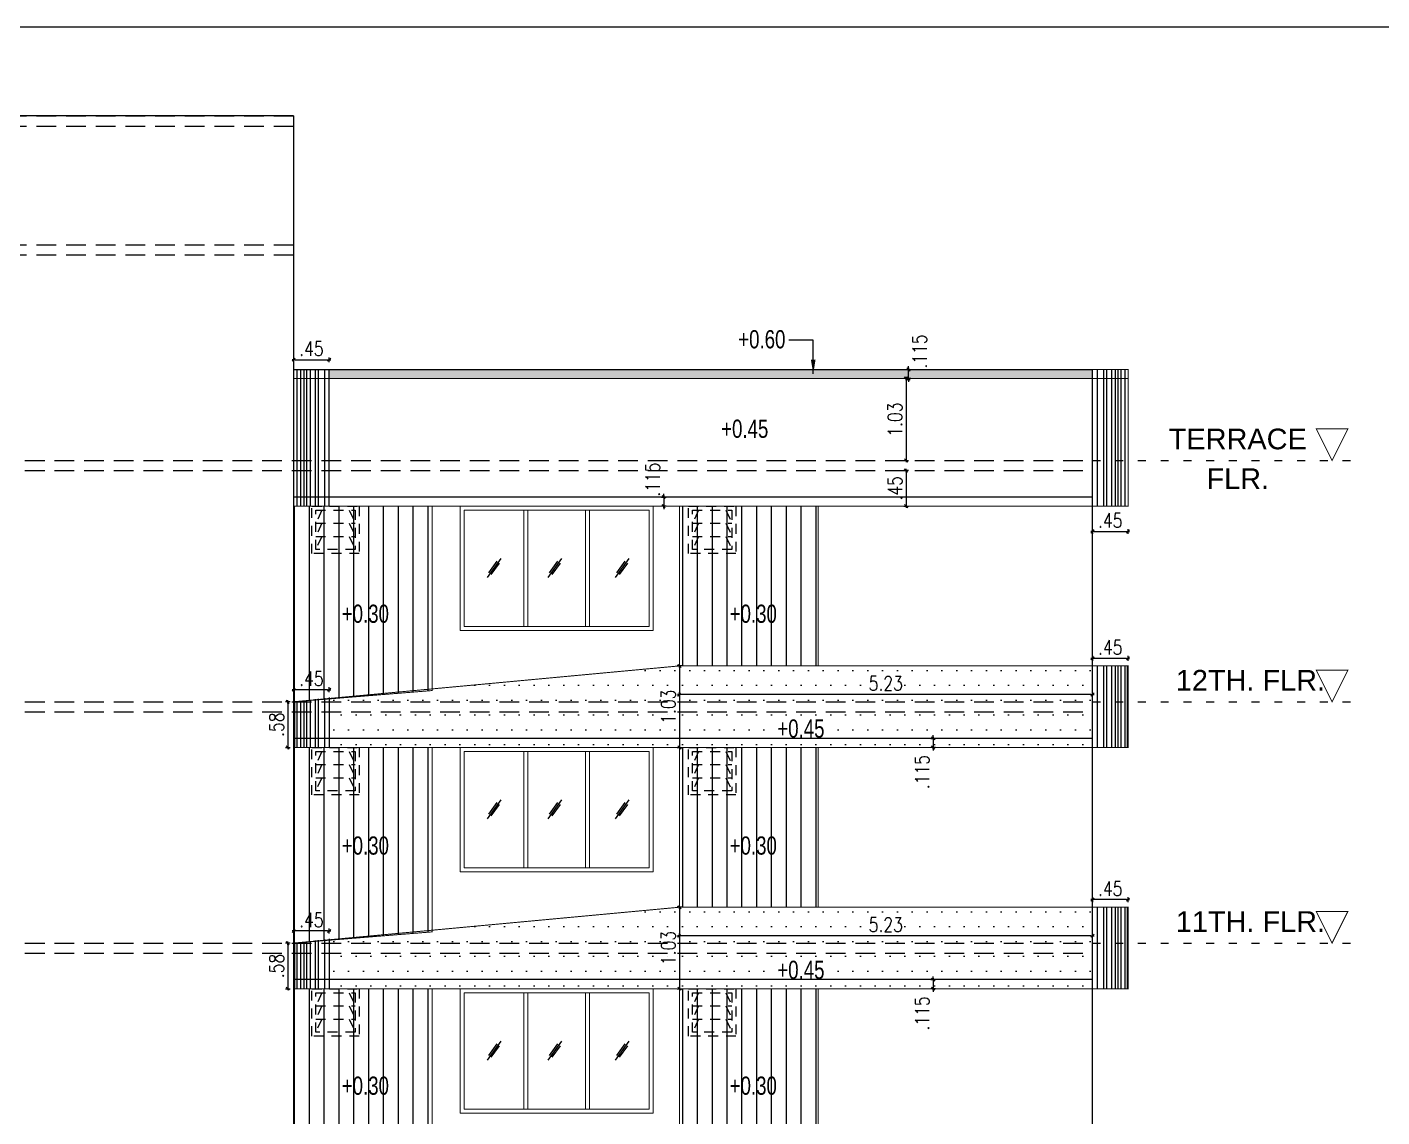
# Model space of a CAD drawing. Header units: inches. Extents: x 14235 to 14499, y 0 to 2549.
# Drawn here: x 14393.85 to 14410.98, y 2446.66 to 2460.43 of the extents above; entities that cross this region are included whole.
import ezdxf
from ezdxf.enums import TextEntityAlignment as Align

# ---------------------------------------------------------------- set-up
doc = ezdxf.new("R2010")
doc.units = ezdxf.units.IN
doc.header["$LTSCALE"] = 0.25
doc.header["$MEASUREMENT"] = 0
doc.header["$PDMODE"] = 35
for name, pattern in [('1', [0]), ('DASHEDX2', [1.5, 1, -0.5]), ('DOTX2', [0.5, 0, -0.5])]:
    doc.linetypes.add(name, pattern=pattern)
for name, color, linetype in [('edges', 1, 'Continuous'), ('ELE.PROJ.', 1, 'Continuous'), ('GLASS WINDOW', 251, '1'), ('hatch', 251, 'Continuous'), ('proj-internal', 1, 'DASHEDX2'), ('text-large', 7, 'Continuous'), ('wall', 7, 'Continuous'), ('walls', 7, 'Continuous'), ('WORK TEX', 6, 'Continuous'), ('WORKING DIM', 7, 'Continuous')]:
    doc.layers.add(name, color=color, linetype=linetype)
doc.layers.add('WINDOW', color=106, linetype='Continuous', lineweight=13)
doc.styles.add('ARIAL', font='TIMES_0.TTF')
doc.styles.add('ARL', font='swisscl_0.ttf')
doc.styles.add('romans', font='romans.shx', dxfattribs={"width": 0.8})
doc.styles.add('SansSerif', font='sanss__.ttf', dxfattribs={"width": 0.8})
doc.dimstyles.new('121', dxfattribs={"dimscale": 0.1, "dimtxt": 1.8, "dimasz": 0.2, "dimexe": 0.03125, "dimexo": 0.25, "dimgap": 0.5, "dimtad": 1, "dimzin": 4, "dimdsep": 46, "dimtxsty": 'romans', "dimblk1": 'MINITICK', "dimblk2": 'MINITICK', "dimsah": 1, "dimcen": 1, "dimse1": 1, "dimse2": 1, "dimclrd": 252, "dimclre": 256, "dimclrt": 7, "dimadec": 3, "dimazin": 0, "dimtfac": 0.8, "dimtix": 1, "dimtmove": 2, "dimatfit": 3, "dimfxl": 0, "dimtolj": 1, "dimtzin": 3, "dimarcsym": 0})
doc.dimstyles.new('DFSGSG', dxfattribs={"dimtxt": 0.17, "dimasz": 0.18, "dimexe": 0.18, "dimexo": 0.0625, "dimgap": 0.09, "dimtad": 1, "dimzin": 0, "dimdsep": 46, "dimtxsty": 'ARIAL', "dimcen": 0.09, "dimse1": 1, "dimse2": 1, "dimaunit": 1, "dimadec": 0, "dimazin": 0, "dimtfac": 1, "dimtix": 1, "dimtofl": 0, "dimtmove": 0, "dimatfit": 3, "dimfxl": 0, "dimtolj": 1, "dimtzin": 0, "dimarcsym": 0})

# ---------------------------------------------------------------- blocks, each defined once
blk = doc.blocks.new('MINITICK')
at = {"color": 7}
for p, q in [((1, 1), (-1, -1)), ((-1, 0), (1, 0)), ((0, -1.5), (0, 1.5))]:
    blk.add_line(p, q, dxfattribs=at)
blk = doc.blocks.new('*D1382')
at = {"layer": 'Defpoints', "color": 0, "transparency": 16777216}
for p in [(14397.217, 2448.853), (14397.143, 2448.276), (14397.217, 2448.276)]:
    blk.add_point(p, dxfattribs=at)
at = {"layer": 'WORKING DIM', "color": 252, "lineweight": -2, "transparency": 16777216}
blk.add_line((14397.143, 2448.833), (14397.143, 2448.296), dxfattribs=at)
at = {"layer": 'WORKING DIM', "color": 252, "lineweight": -2, "transparency": 16777216, "xscale": 0.02, "yscale": 0.02, "zscale": 0.02}
for p, rotation in [((14397.143, 2448.853), 90), ((14397.143, 2448.276), 270)]:
    blk.add_blockref('MINITICK', p, dxfattribs=dict(at, rotation=rotation))
at = {"layer": 'WORKING DIM', "color": 7, "transparency": 16777216, "insert": (14397.003, 2448.564), "char_height": 0.18, "attachment_point": 5, "rotation": 90, "style": 'romans'}
blk.add_mtext('\\A1;.58', dxfattribs=at)
blk = doc.blocks.new('*D1383')
at = {"layer": 'Defpoints', "color": 0, "transparency": 16777216}
for p in [(14397.217, 2449.006), (14397.217, 2448.421), (14397.667, 2448.421)]:
    blk.add_point(p, dxfattribs=at)
at = {"layer": 'WORKING DIM', "color": 252, "lineweight": -2, "transparency": 16777216}
blk.add_line((14397.647, 2449.006), (14397.237, 2449.006), dxfattribs=at)
at = {"layer": 'WORKING DIM', "color": 252, "lineweight": -2, "transparency": 16777216, "xscale": 0.02, "yscale": 0.02, "zscale": 0.02, "rotation": 180}
blk.add_blockref('MINITICK', (14397.217, 2449.006), dxfattribs=at)
at = {"layer": 'WORKING DIM', "color": 252, "lineweight": -2, "transparency": 16777216, "xscale": 0.02, "yscale": 0.02, "zscale": 0.02}
blk.add_blockref('MINITICK', (14397.667, 2449.006), dxfattribs=at)
at = {"layer": 'WORKING DIM', "color": 7, "transparency": 16777216, "insert": (14397.442, 2449.146), "char_height": 0.18, "attachment_point": 5, "style": 'romans'}
blk.add_mtext('\\A1;.45', dxfattribs=at)
blk = doc.blocks.new('*D1385')
at = {"layer": 'Defpoints', "color": 0, "transparency": 16777216}
for p in [(14402.09, 2449.306), (14407.316, 2449.306), (14402.09, 2448.946)]:
    blk.add_point(p, dxfattribs=at)
at = {"layer": 'WORKING DIM', "color": 252, "lineweight": -2, "transparency": 16777216}
blk.add_line((14407.296, 2448.946), (14402.11, 2448.946), dxfattribs=at)
at = {"layer": 'WORKING DIM', "color": 252, "lineweight": -2, "transparency": 16777216, "xscale": 0.02, "yscale": 0.02, "zscale": 0.02, "rotation": 180}
blk.add_blockref('MINITICK', (14402.09, 2448.946), dxfattribs=at)
at = {"layer": 'WORKING DIM', "color": 252, "lineweight": -2, "transparency": 16777216, "xscale": 0.02, "yscale": 0.02, "zscale": 0.02}
blk.add_blockref('MINITICK', (14407.316, 2448.946), dxfattribs=at)
at = {"layer": 'WORKING DIM', "color": 7, "transparency": 16777216, "insert": (14404.703, 2449.086), "char_height": 0.18, "attachment_point": 5, "style": 'romans'}
blk.add_mtext('\\A1;5.23', dxfattribs=at)
blk = doc.blocks.new('*D1386')
at = {"layer": 'Defpoints', "color": 0, "transparency": 16777216}
for p in [(14402.095, 2449.306), (14402.095, 2448.276), (14402.095, 2448.276)]:
    blk.add_point(p, dxfattribs=at)
at = {"layer": 'WORKING DIM', "color": 252, "lineweight": -2, "transparency": 16777216}
blk.add_line((14402.095, 2449.286), (14402.095, 2448.296), dxfattribs=at)
at = {"layer": 'WORKING DIM', "color": 252, "lineweight": -2, "transparency": 16777216, "xscale": 0.02, "yscale": 0.02, "zscale": 0.02}
for p, rotation in [((14402.095, 2449.306), 90), ((14402.095, 2448.276), 270)]:
    blk.add_blockref('MINITICK', p, dxfattribs=dict(at, rotation=rotation))
at = {"layer": 'WORKING DIM', "color": 7, "transparency": 16777216, "insert": (14401.955, 2448.791), "char_height": 0.18, "attachment_point": 5, "rotation": 90, "style": 'romans'}
blk.add_mtext('\\A1;1.03', dxfattribs=at)
blk = doc.blocks.new('*D1387')
at = {"layer": 'Defpoints', "color": 0, "transparency": 16777216}
for p in [(14407.316, 2449.402), (14407.316, 2449.306), (14407.766, 2449.306)]:
    blk.add_point(p, dxfattribs=at)
at = {"layer": 'WORKING DIM', "color": 252, "lineweight": -2, "transparency": 16777216}
blk.add_line((14407.746, 2449.402), (14407.336, 2449.402), dxfattribs=at)
at = {"layer": 'WORKING DIM', "color": 252, "lineweight": -2, "transparency": 16777216, "xscale": 0.02, "yscale": 0.02, "zscale": 0.02, "rotation": 180}
blk.add_blockref('MINITICK', (14407.316, 2449.402), dxfattribs=at)
at = {"layer": 'WORKING DIM', "color": 252, "lineweight": -2, "transparency": 16777216, "xscale": 0.02, "yscale": 0.02, "zscale": 0.02}
blk.add_blockref('MINITICK', (14407.766, 2449.402), dxfattribs=at)
at = {"layer": 'WORKING DIM', "color": 7, "transparency": 16777216, "insert": (14407.541, 2449.542), "char_height": 0.18, "attachment_point": 5, "style": 'romans'}
blk.add_mtext('\\A1;.45', dxfattribs=at)
blk = doc.blocks.new('*D1394')
at = {"layer": 'Defpoints', "color": 0, "transparency": 16777216}
for p in [(14397.217, 2451.903), (14397.143, 2451.326), (14397.217, 2451.326)]:
    blk.add_point(p, dxfattribs=at)
at = {"layer": 'WORKING DIM', "color": 252, "lineweight": -2, "transparency": 16777216}
blk.add_line((14397.143, 2451.883), (14397.143, 2451.346), dxfattribs=at)
at = {"layer": 'WORKING DIM', "color": 252, "lineweight": -2, "transparency": 16777216, "xscale": 0.02, "yscale": 0.02, "zscale": 0.02}
for p, rotation in [((14397.143, 2451.903), 90), ((14397.143, 2451.326), 270)]:
    blk.add_blockref('MINITICK', p, dxfattribs=dict(at, rotation=rotation))
at = {"layer": 'WORKING DIM', "color": 7, "transparency": 16777216, "insert": (14397.003, 2451.614), "char_height": 0.18, "attachment_point": 5, "rotation": 90, "style": 'romans'}
blk.add_mtext('\\A1;.58', dxfattribs=at)
blk = doc.blocks.new('*D1395')
at = {"layer": 'Defpoints', "color": 0, "transparency": 16777216}
for p in [(14397.217, 2452.056), (14397.217, 2451.471), (14397.667, 2451.471)]:
    blk.add_point(p, dxfattribs=at)
at = {"layer": 'WORKING DIM', "color": 252, "lineweight": -2, "transparency": 16777216}
blk.add_line((14397.647, 2452.056), (14397.237, 2452.056), dxfattribs=at)
at = {"layer": 'WORKING DIM', "color": 252, "lineweight": -2, "transparency": 16777216, "xscale": 0.02, "yscale": 0.02, "zscale": 0.02, "rotation": 180}
blk.add_blockref('MINITICK', (14397.217, 2452.056), dxfattribs=at)
at = {"layer": 'WORKING DIM', "color": 252, "lineweight": -2, "transparency": 16777216, "xscale": 0.02, "yscale": 0.02, "zscale": 0.02}
blk.add_blockref('MINITICK', (14397.667, 2452.056), dxfattribs=at)
at = {"layer": 'WORKING DIM', "color": 7, "transparency": 16777216, "insert": (14397.442, 2452.196), "char_height": 0.18, "attachment_point": 5, "style": 'romans'}
blk.add_mtext('\\A1;.45', dxfattribs=at)
blk = doc.blocks.new('*D1397')
at = {"layer": 'Defpoints', "color": 0, "transparency": 16777216}
for p in [(14402.09, 2452.356), (14407.316, 2452.356), (14402.09, 2451.996)]:
    blk.add_point(p, dxfattribs=at)
at = {"layer": 'WORKING DIM', "color": 252, "lineweight": -2, "transparency": 16777216}
blk.add_line((14407.296, 2451.996), (14402.11, 2451.996), dxfattribs=at)
at = {"layer": 'WORKING DIM', "color": 252, "lineweight": -2, "transparency": 16777216, "xscale": 0.02, "yscale": 0.02, "zscale": 0.02, "rotation": 180}
blk.add_blockref('MINITICK', (14402.09, 2451.996), dxfattribs=at)
at = {"layer": 'WORKING DIM', "color": 252, "lineweight": -2, "transparency": 16777216, "xscale": 0.02, "yscale": 0.02, "zscale": 0.02}
blk.add_blockref('MINITICK', (14407.316, 2451.996), dxfattribs=at)
at = {"layer": 'WORKING DIM', "color": 7, "transparency": 16777216, "insert": (14404.703, 2452.136), "char_height": 0.18, "attachment_point": 5, "style": 'romans'}
blk.add_mtext('\\A1;5.23', dxfattribs=at)
blk = doc.blocks.new('*D1398')
at = {"layer": 'Defpoints', "color": 0, "transparency": 16777216}
for p in [(14402.095, 2452.356), (14402.095, 2451.326), (14402.095, 2451.326)]:
    blk.add_point(p, dxfattribs=at)
at = {"layer": 'WORKING DIM', "color": 252, "lineweight": -2, "transparency": 16777216}
blk.add_line((14402.095, 2452.336), (14402.095, 2451.346), dxfattribs=at)
at = {"layer": 'WORKING DIM', "color": 252, "lineweight": -2, "transparency": 16777216, "xscale": 0.02, "yscale": 0.02, "zscale": 0.02}
for p, rotation in [((14402.095, 2452.356), 90), ((14402.095, 2451.326), 270)]:
    blk.add_blockref('MINITICK', p, dxfattribs=dict(at, rotation=rotation))
at = {"layer": 'WORKING DIM', "color": 7, "transparency": 16777216, "insert": (14401.955, 2451.841), "char_height": 0.18, "attachment_point": 5, "rotation": 90, "style": 'romans'}
blk.add_mtext('\\A1;1.03', dxfattribs=at)
blk = doc.blocks.new('*D1399')
at = {"layer": 'Defpoints', "color": 0, "transparency": 16777216}
for p in [(14407.316, 2452.452), (14407.316, 2452.356), (14407.766, 2452.356)]:
    blk.add_point(p, dxfattribs=at)
at = {"layer": 'WORKING DIM', "color": 252, "lineweight": -2, "transparency": 16777216}
blk.add_line((14407.746, 2452.452), (14407.336, 2452.452), dxfattribs=at)
at = {"layer": 'WORKING DIM', "color": 252, "lineweight": -2, "transparency": 16777216, "xscale": 0.02, "yscale": 0.02, "zscale": 0.02, "rotation": 180}
blk.add_blockref('MINITICK', (14407.316, 2452.452), dxfattribs=at)
at = {"layer": 'WORKING DIM', "color": 252, "lineweight": -2, "transparency": 16777216, "xscale": 0.02, "yscale": 0.02, "zscale": 0.02}
blk.add_blockref('MINITICK', (14407.766, 2452.452), dxfattribs=at)
at = {"layer": 'WORKING DIM', "color": 7, "transparency": 16777216, "insert": (14407.541, 2452.592), "char_height": 0.18, "attachment_point": 5, "style": 'romans'}
blk.add_mtext('\\A1;.45', dxfattribs=at)
blk = doc.blocks.new('*D1409')
at = {"layer": 'Defpoints', "color": 0, "transparency": 16777216}
for p in [(14404.792, 2456.103), (14404.991, 2456.103), (14404.792, 2455.988)]:
    blk.add_point(p, dxfattribs=at)
at = {"layer": 'WORKING DIM', "color": 252, "lineweight": -2, "transparency": 16777216}
for p, q in [((14404.991, 2456.123), (14404.991, 2456.143)), ((14404.991, 2455.988), (14404.991, 2456.103)), ((14404.991, 2455.968), (14404.991, 2455.948))]:
    blk.add_line(p, q, dxfattribs=at)
at = {"layer": 'WORKING DIM', "color": 252, "lineweight": -2, "transparency": 16777216, "xscale": 0.02, "yscale": 0.02, "zscale": 0.02}
for p, rotation in [((14404.991, 2456.103), 270), ((14404.991, 2455.988), 90)]:
    blk.add_blockref('MINITICK', p, dxfattribs=dict(at, rotation=rotation))
at = {"layer": 'WORKING DIM', "color": 7, "transparency": 16777216, "insert": (14405.131, 2456.33), "char_height": 0.18, "attachment_point": 5, "rotation": 90, "style": 'romans'}
blk.add_mtext('\\A1;.115', dxfattribs=at)
blk = doc.blocks.new('*D1410')
at = {"layer": 'Defpoints', "color": 0, "transparency": 16777216}
for p in [(14404.56, 2455.988), (14404.56, 2454.953), (14404.961, 2454.953)]:
    blk.add_point(p, dxfattribs=at)
at = {"layer": 'WORKING DIM', "color": 252, "lineweight": -2, "transparency": 16777216}
blk.add_line((14404.961, 2455.968), (14404.961, 2454.973), dxfattribs=at)
at = {"layer": 'WORKING DIM', "color": 252, "lineweight": -2, "transparency": 16777216, "xscale": 0.02, "yscale": 0.02, "zscale": 0.02}
for p, rotation in [((14404.961, 2455.988), 90), ((14404.961, 2454.953), 270)]:
    blk.add_blockref('MINITICK', p, dxfattribs=dict(at, rotation=rotation))
at = {"layer": 'WORKING DIM', "color": 7, "transparency": 16777216, "insert": (14404.821, 2455.47), "char_height": 0.18, "attachment_point": 5, "rotation": 90, "style": 'romans'}
blk.add_mtext('\\A1;1.03', dxfattribs=at)
blk = doc.blocks.new('*D1411')
at = {"layer": 'Defpoints', "color": 0, "transparency": 16777216}
for p in [(14404.721, 2454.826), (14404.721, 2454.376), (14404.961, 2454.376)]:
    blk.add_point(p, dxfattribs=at)
at = {"layer": 'WORKING DIM', "color": 252, "lineweight": -2, "transparency": 16777216}
blk.add_line((14404.961, 2454.806), (14404.961, 2454.396), dxfattribs=at)
at = {"layer": 'WORKING DIM', "color": 252, "lineweight": -2, "transparency": 16777216, "xscale": 0.02, "yscale": 0.02, "zscale": 0.02}
for p, rotation in [((14404.961, 2454.826), 90), ((14404.961, 2454.376), 270)]:
    blk.add_blockref('MINITICK', p, dxfattribs=dict(at, rotation=rotation))
at = {"layer": 'WORKING DIM', "color": 7, "transparency": 16777216, "insert": (14404.821, 2454.601), "char_height": 0.18, "attachment_point": 5, "rotation": 90, "style": 'romans'}
blk.add_mtext('\\A1;.45', dxfattribs=at)
blk = doc.blocks.new('*D1413')
at = {"layer": 'Defpoints', "color": 0, "transparency": 16777216}
for p in [(14407.316, 2454.376), (14407.766, 2454.376), (14407.766, 2454.055)]:
    blk.add_point(p, dxfattribs=at)
at = {"layer": 'WORKING DIM', "color": 252, "lineweight": -2, "transparency": 16777216}
blk.add_line((14407.336, 2454.055), (14407.746, 2454.055), dxfattribs=at)
at = {"layer": 'WORKING DIM', "color": 252, "lineweight": -2, "transparency": 16777216, "xscale": 0.02, "yscale": 0.02, "zscale": 0.02, "rotation": 180}
blk.add_blockref('MINITICK', (14407.316, 2454.055), dxfattribs=at)
at = {"layer": 'WORKING DIM', "color": 252, "lineweight": -2, "transparency": 16777216, "xscale": 0.02, "yscale": 0.02, "zscale": 0.02}
blk.add_blockref('MINITICK', (14407.766, 2454.055), dxfattribs=at)
at = {"layer": 'WORKING DIM', "color": 7, "transparency": 16777216, "insert": (14407.541, 2454.195), "char_height": 0.18, "attachment_point": 5, "style": 'romans'}
blk.add_mtext('\\A1;.45', dxfattribs=at)
blk = doc.blocks.new('*D1415')
at = {"layer": 'Defpoints', "color": 0, "transparency": 16777216}
for p in [(14397.667, 2456.226), (14397.217, 2455.876), (14397.667, 2455.876)]:
    blk.add_point(p, dxfattribs=at)
at = {"layer": 'WORKING DIM', "color": 252, "lineweight": -2, "transparency": 16777216}
blk.add_line((14397.237, 2456.226), (14397.647, 2456.226), dxfattribs=at)
at = {"layer": 'WORKING DIM', "color": 252, "lineweight": -2, "transparency": 16777216, "xscale": 0.02, "yscale": 0.02, "zscale": 0.02, "rotation": 180}
blk.add_blockref('MINITICK', (14397.217, 2456.226), dxfattribs=at)
at = {"layer": 'WORKING DIM', "color": 252, "lineweight": -2, "transparency": 16777216, "xscale": 0.02, "yscale": 0.02, "zscale": 0.02}
blk.add_blockref('MINITICK', (14397.667, 2456.226), dxfattribs=at)
at = {"layer": 'WORKING DIM', "color": 7, "transparency": 16777216, "insert": (14397.442, 2456.366), "char_height": 0.18, "attachment_point": 5, "style": 'romans'}
blk.add_mtext('\\A1;.45', dxfattribs=at)
blk = doc.blocks.new('*D1476')
at = {"layer": 'Defpoints', "color": 0, "transparency": 16777216}
for p in [(14401.59, 2454.491), (14401.59, 2454.376), (14401.896, 2454.376)]:
    blk.add_point(p, dxfattribs=at)
at = {"layer": 'WORKING DIM', "color": 252, "lineweight": -2, "transparency": 16777216}
for p, q in [((14401.896, 2454.511), (14401.896, 2454.531)), ((14401.896, 2454.491), (14401.896, 2454.376)), ((14401.896, 2454.356), (14401.896, 2454.336))]:
    blk.add_line(p, q, dxfattribs=at)
at = {"layer": 'WORKING DIM', "color": 252, "lineweight": -2, "transparency": 16777216, "xscale": 0.02, "yscale": 0.02, "zscale": 0.02}
for p, rotation in [((14401.896, 2454.491), 270), ((14401.896, 2454.376), 90)]:
    blk.add_blockref('MINITICK', p, dxfattribs=dict(at, rotation=rotation))
at = {"layer": 'WORKING DIM', "color": 7, "transparency": 16777216, "insert": (14401.756, 2454.711), "char_height": 0.18, "attachment_point": 5, "rotation": 90, "style": 'romans'}
blk.add_mtext('\\A1;.115', dxfattribs=at)
blk = doc.blocks.new('*D1548')
at = {"layer": 'Defpoints', "color": 0, "transparency": 16777216}
for p in [(14404.997, 2448.391), (14404.997, 2448.276), (14405.303, 2448.276)]:
    blk.add_point(p, dxfattribs=at)
at = {"layer": 'WORKING DIM', "color": 252, "lineweight": -2, "transparency": 16777216}
for p, q in [((14405.303, 2448.411), (14405.303, 2448.431)), ((14405.303, 2448.391), (14405.303, 2448.276)), ((14405.303, 2448.256), (14405.303, 2448.236))]:
    blk.add_line(p, q, dxfattribs=at)
at = {"layer": 'WORKING DIM', "color": 252, "lineweight": -2, "transparency": 16777216, "xscale": 0.02, "yscale": 0.02, "zscale": 0.02}
for p, rotation in [((14405.303, 2448.391), 270), ((14405.303, 2448.276), 90)]:
    blk.add_blockref('MINITICK', p, dxfattribs=dict(at, rotation=rotation))
at = {"layer": 'WORKING DIM', "color": 7, "transparency": 16777216, "insert": (14405.163, 2447.964), "char_height": 0.18, "attachment_point": 5, "rotation": 90, "style": 'romans'}
blk.add_mtext('\\A1;.115', dxfattribs=at)
blk = doc.blocks.new('*D1550')
at = {"layer": 'Defpoints', "color": 0, "transparency": 16777216}
for p in [(14404.997, 2451.441), (14404.997, 2451.326), (14405.303, 2451.326)]:
    blk.add_point(p, dxfattribs=at)
at = {"layer": 'WORKING DIM', "color": 252, "lineweight": -2, "transparency": 16777216}
for p, q in [((14405.303, 2451.461), (14405.303, 2451.481)), ((14405.303, 2451.441), (14405.303, 2451.326)), ((14405.303, 2451.306), (14405.303, 2451.286))]:
    blk.add_line(p, q, dxfattribs=at)
at = {"layer": 'WORKING DIM', "color": 252, "lineweight": -2, "transparency": 16777216, "xscale": 0.02, "yscale": 0.02, "zscale": 0.02}
for p, rotation in [((14405.303, 2451.441), 270), ((14405.303, 2451.326), 90)]:
    blk.add_blockref('MINITICK', p, dxfattribs=dict(at, rotation=rotation))
at = {"layer": 'WORKING DIM', "color": 7, "transparency": 16777216, "insert": (14405.163, 2451.014), "char_height": 0.18, "attachment_point": 5, "rotation": 90, "style": 'romans'}
blk.add_mtext('\\A1;.115', dxfattribs=at)

msp = doc.modelspace()

# ---------------------------------------------------------------- hatches: boundary and pattern name
at = {"layer": 'hatch', "true_color": 0xc7b399}
h = msp.add_hatch(dxfattribs=at)
h.set_pattern_fill('DOTS', color=253, scale=0.5)
h.set_pattern_definition([(0, (-41.94168, 0), (0.015625, 0.03125), [0, -0.03125])])
h.paths.add_polyline_path([(14407.316, 2456.103), (14397.667, 2456.103), (14397.667, 2455.988), (14407.316, 2455.988)])
at = {"layer": 'hatch'}
h = msp.add_hatch(dxfattribs=at)
h.set_pattern_fill('ANSI31', color=36, scale=1.5, angle=45)
h.set_pattern_definition([(90, (-160.64477, -9.56233), (-0.1875, 3e-17), [])])
h.paths.add_polyline_path([(14397.217, 2454.376), (14398.97, 2454.376), (14398.97, 2452.045), (14397.217, 2451.903)])
h = msp.add_hatch(dxfattribs=at)
h.set_pattern_fill('ANSI31', color=36, scale=1.5, angle=45)
h.set_pattern_definition([(90, (-44.1771, 33.55), (-0.1875, 3e-17), [])])
h.paths.add_polyline_path([(14403.848, 2454.376), (14402.095, 2454.376), (14402.095, 2452.356), (14403.848, 2452.356)])
at = {"layer": 'hatch', "true_color": 0xc7b399}
h = msp.add_hatch(dxfattribs=at)
h.set_pattern_fill('DOTS', color=253, scale=3)
h.set_pattern_definition([(0, (-42.02476, 33.55), (0.09375, 0.1875), [0, -0.1875])])
h.paths.add_polyline_path([(14407.316, 2452.356), (14402.09, 2452.356), (14398.97, 2452.066), (14398.97, 2452.045), (14397.667, 2451.939), (14397.667, 2451.326), (14407.316, 2451.326)])
at = {"layer": 'hatch'}
h = msp.add_hatch(dxfattribs=at)
h.set_pattern_fill('ANSI31', color=36, scale=1.5, angle=45)
h.set_pattern_definition([(90, (-160.64477, -12.6123), (-0.1875, 3e-17), [])])
h.paths.add_polyline_path([(14397.217, 2451.326), (14398.97, 2451.326), (14398.97, 2448.995), (14397.217, 2448.853)])
h = msp.add_hatch(dxfattribs=at)
h.set_pattern_fill('ANSI31', color=36, scale=1.5, angle=45)
h.set_pattern_definition([(90, (-44.1771, 30.50003), (-0.1875, 3e-17), [])])
h.paths.add_polyline_path([(14403.848, 2451.326), (14402.095, 2451.326), (14402.095, 2449.306), (14403.848, 2449.306)])
at = {"layer": 'hatch', "true_color": 0xc7b399}
h = msp.add_hatch(dxfattribs=at)
h.set_pattern_fill('DOTS', color=253, scale=3)
h.set_pattern_definition([(0, (-42.02476, 30.50003), (0.09375, 0.1875), [0, -0.1875])])
h.paths.add_polyline_path([(14407.316, 2449.306), (14402.09, 2449.306), (14398.97, 2449.016), (14398.97, 2448.995), (14397.667, 2448.889), (14397.667, 2448.276), (14407.316, 2448.276)])
at = {"layer": 'hatch'}
h = msp.add_hatch(dxfattribs=at)
h.set_pattern_fill('ANSI31', color=36, scale=1.5, angle=45)
h.set_pattern_definition([(90, (-160.64477, -15.66233), (-0.1875, 3e-17), [])])
h.paths.add_polyline_path([(14397.217, 2448.276), (14398.97, 2448.276), (14398.97, 2445.945), (14397.217, 2445.803)])
h = msp.add_hatch(dxfattribs=at)
h.set_pattern_fill('ANSI31', color=36, scale=1.5, angle=45)
h.set_pattern_definition([(90, (-44.1771, 27.45), (-0.1875, 3e-17), [])])
h.paths.add_polyline_path([(14403.848, 2448.276), (14402.095, 2448.276), (14402.095, 2446.256), (14403.848, 2446.256)])

# ---------------------------------------------------------------- linework, layer by layer
at = {"layer": 'edges', "const_width": 0.012}
for points in [[(14410.545, 2455.353), (14410.145, 2455.353), (14410.345, 2454.953)], [(14410.545, 2452.303), (14410.145, 2452.303), (14410.345, 2451.903)], [(14410.545, 2449.253), (14410.145, 2449.253), (14410.345, 2448.853)]]:
    msp.add_lwpolyline(points, close=True, dxfattribs=at)
at = {"layer": 'ELE.PROJ.', "color": 8}
for p, q in [((14397.258, 2456.103), (14397.258, 2454.376)), ((14397.306, 2456.103), (14397.306, 2454.376)), ((14397.347, 2456.103), (14397.347, 2454.376)), ((14397.381, 2456.103), (14397.381, 2454.376)), ((14397.427, 2456.103), (14397.427, 2454.376)), ((14397.488, 2456.103), (14397.488, 2454.376)), ((14397.528, 2456.103), (14397.528, 2454.376)), ((14397.606, 2456.103), (14397.606, 2454.376)), ((14397.667, 2454.376), (14397.667, 2456.103)), ((14407.377, 2456.103), (14407.377, 2454.376)), ((14407.455, 2456.103), (14407.455, 2454.376)), ((14407.495, 2456.103), (14407.495, 2454.376)), ((14407.556, 2456.103), (14407.556, 2454.376)), ((14407.602, 2456.103), (14407.602, 2454.376)), ((14407.635, 2456.103), (14407.635, 2454.376)), ((14407.676, 2456.103), (14407.676, 2454.376)), ((14407.725, 2456.103), (14407.725, 2454.376)), ((14407.377, 2452.356), (14407.377, 2451.326)), ((14407.455, 2452.356), (14407.455, 2451.326)), ((14407.495, 2452.356), (14407.495, 2451.326)), ((14407.556, 2452.356), (14407.556, 2451.326)), ((14407.602, 2452.356), (14407.602, 2451.326)), ((14407.635, 2452.356), (14407.635, 2451.326)), ((14407.676, 2452.356), (14407.676, 2451.326)), ((14407.725, 2452.356), (14407.725, 2451.326)), ((14407.754, 2452.356), (14407.754, 2451.326)), ((14397.528, 2451.941), (14397.528, 2451.326)), ((14397.606, 2451.95), (14397.606, 2451.326)), ((14397.667, 2451.957), (14397.667, 2451.326)), ((14397.229, 2451.904), (14397.229, 2451.326)), ((14397.258, 2451.908), (14397.258, 2451.326)), ((14397.306, 2451.914), (14397.306, 2451.326)), ((14397.347, 2451.919), (14397.347, 2451.326)), ((14397.381, 2451.923), (14397.381, 2451.326)), ((14397.427, 2451.928), (14397.427, 2451.326)), ((14397.488, 2451.936), (14397.488, 2451.326)), ((14407.377, 2449.306), (14407.377, 2448.276)), ((14407.455, 2449.306), (14407.455, 2448.276)), ((14407.495, 2449.306), (14407.495, 2448.276)), ((14407.556, 2449.306), (14407.556, 2448.276)), ((14407.602, 2449.306), (14407.602, 2448.276)), ((14407.635, 2449.306), (14407.635, 2448.276)), ((14407.676, 2449.306), (14407.676, 2448.276)), ((14407.725, 2449.306), (14407.725, 2448.276)), ((14407.754, 2449.306), (14407.754, 2448.276)), ((14397.229, 2448.854), (14397.229, 2448.276)), ((14397.258, 2448.858), (14397.258, 2448.276)), ((14397.306, 2448.864), (14397.306, 2448.276)), ((14397.347, 2448.869), (14397.347, 2448.276)), ((14397.381, 2448.873), (14397.381, 2448.276)), ((14397.427, 2448.878), (14397.427, 2448.276)), ((14397.488, 2448.886), (14397.488, 2448.276)), ((14397.528, 2448.891), (14397.528, 2448.276)), ((14397.606, 2448.9), (14397.606, 2448.276)), ((14397.667, 2448.907), (14397.667, 2448.276))]:
    msp.add_line(p, q, dxfattribs=at)
at = {"layer": 'ELE.PROJ.'}
for p, q in [((14407.316, 2454.491), (14397.217, 2454.491)), ((14407.316, 2451.441), (14397.217, 2451.441)), ((14407.316, 2448.391), (14397.217, 2448.391))]:
    msp.add_line(p, q, dxfattribs=at)
at = {"layer": 'ELE.PROJ.', "const_width": 0.012}
for points in [[(14397.217, 2456.103), (14407.766, 2456.103), (14407.766, 2454.376), (14397.217, 2454.376), (14397.217, 2456.103)], [(14397.217, 2455.988), (14407.766, 2455.988)]]:
    msp.add_lwpolyline(points, dxfattribs=at)
at = {"layer": 'ELE.PROJ.', "color": 36, "const_width": 0.012}
for points in [[(14398.97, 2452.045), (14398.97, 2454.376), (14397.217, 2454.376), (14397.217, 2451.903), (14398.97, 2452.045)], [(14398.97, 2448.995), (14398.97, 2451.326), (14397.217, 2451.326), (14397.217, 2448.853), (14398.97, 2448.995)], [(14398.97, 2445.945), (14398.97, 2448.276), (14397.217, 2448.276), (14397.217, 2445.803), (14398.97, 2445.945)]]:
    msp.add_lwpolyline(points, dxfattribs=at)
for points in [[(14403.848, 2452.356), (14402.095, 2452.356), (14402.095, 2454.376), (14403.848, 2454.376)], [(14403.848, 2449.306), (14402.095, 2449.306), (14402.095, 2451.326), (14403.848, 2451.326)], [(14403.848, 2446.256), (14402.095, 2446.256), (14402.095, 2448.276), (14403.848, 2448.276)]]:
    msp.add_lwpolyline(points, close=True, dxfattribs=at)
at = {"layer": 'ELE.PROJ.', "const_width": 0.012}
for points in [[(14397.217, 2451.326), (14407.766, 2451.326), (14407.766, 2452.356), (14402.09, 2452.356), (14397.217, 2451.903)], [(14397.217, 2448.276), (14407.766, 2448.276), (14407.766, 2449.306), (14402.09, 2449.306), (14397.217, 2448.853)]]:
    msp.add_lwpolyline(points, close=True, dxfattribs=at)
at = {"layer": 'GLASS WINDOW', "color": 4, "ltscale": 200}
for p, q in [((14399.835, 2453.715), (14399.662, 2453.474)), ((14399.785, 2453.679), (14399.68, 2453.533)), ((14399.817, 2453.656), (14399.712, 2453.51)), ((14400.603, 2453.715), (14400.43, 2453.474)), ((14400.553, 2453.679), (14400.448, 2453.533)), ((14400.585, 2453.656), (14400.48, 2453.51)), ((14401.455, 2453.715), (14401.281, 2453.474)), ((14401.404, 2453.679), (14401.299, 2453.533)), ((14401.437, 2453.656), (14401.332, 2453.51)), ((14399.835, 2450.665), (14399.662, 2450.424)), ((14399.785, 2450.629), (14399.68, 2450.483)), ((14399.817, 2450.606), (14399.712, 2450.46)), ((14400.603, 2450.665), (14400.43, 2450.424)), ((14400.553, 2450.629), (14400.448, 2450.483)), ((14400.585, 2450.606), (14400.48, 2450.46)), ((14401.455, 2450.665), (14401.281, 2450.424)), ((14401.404, 2450.629), (14401.299, 2450.483)), ((14401.437, 2450.606), (14401.332, 2450.46)), ((14399.835, 2447.615), (14399.662, 2447.374)), ((14399.785, 2447.579), (14399.68, 2447.433)), ((14399.817, 2447.556), (14399.712, 2447.41)), ((14400.603, 2447.615), (14400.43, 2447.374)), ((14400.553, 2447.579), (14400.448, 2447.433)), ((14400.585, 2447.556), (14400.48, 2447.41)), ((14401.455, 2447.615), (14401.281, 2447.374)), ((14401.404, 2447.579), (14401.299, 2447.433)), ((14401.437, 2447.556), (14401.332, 2447.41))]:
    msp.add_line(p, q, dxfattribs=at)
at = {"layer": 'proj-internal', "color": 251}
for p, q in [((14393.215, 2459.307), (14397.217, 2459.307)), ((14393.215, 2459.18), (14397.217, 2459.18)), ((14393.215, 2457.68), (14397.217, 2457.68)), ((14393.215, 2457.553), (14397.217, 2457.553)), ((14381.82, 2454.953), (14407.316, 2454.953)), ((14381.82, 2454.826), (14407.316, 2454.826)), ((14381.82, 2451.903), (14407.316, 2451.903)), ((14381.82, 2451.776), (14407.316, 2451.776)), ((14381.82, 2448.853), (14407.316, 2448.853)), ((14381.82, 2448.726), (14407.316, 2448.726))]:
    msp.add_line(p, q, dxfattribs=at)
at = {"layer": 'proj-internal', "color": 251, "ltscale": 0.5}
for p, q in [((14397.497, 2454.326), (14397.997, 2454.326)), ((14397.497, 2453.826), (14397.497, 2454.326)), ((14397.573, 2454.326), (14397.497, 2454.159)), ((14397.92, 2454.326), (14397.997, 2454.159)), ((14397.997, 2454.326), (14397.997, 2453.826)), ((14402.259, 2454.326), (14402.759, 2454.326)), ((14402.259, 2453.826), (14402.259, 2454.326)), ((14402.335, 2454.326), (14402.259, 2454.159)), ((14402.683, 2454.326), (14402.759, 2454.159)), ((14402.759, 2454.326), (14402.759, 2453.826)), ((14397.497, 2454.159), (14397.997, 2454.159)), ((14397.573, 2454.159), (14397.497, 2453.992)), ((14397.497, 2453.992), (14397.997, 2453.992)), ((14397.573, 2453.992), (14397.497, 2453.826)), ((14397.92, 2454.159), (14397.997, 2453.992)), ((14397.92, 2453.992), (14397.997, 2453.826)), ((14402.259, 2454.159), (14402.759, 2454.159)), ((14402.335, 2454.159), (14402.259, 2453.992)), ((14402.259, 2453.992), (14402.759, 2453.992)), ((14402.335, 2453.992), (14402.259, 2453.826)), ((14402.683, 2454.159), (14402.759, 2453.992)), ((14402.683, 2453.992), (14402.759, 2453.826)), ((14397.997, 2453.826), (14397.497, 2453.826)), ((14402.759, 2453.826), (14402.259, 2453.826)), ((14397.497, 2451.276), (14397.997, 2451.276)), ((14397.497, 2450.776), (14397.497, 2451.276)), ((14397.573, 2451.276), (14397.497, 2451.109)), ((14397.92, 2451.276), (14397.997, 2451.109)), ((14397.997, 2451.276), (14397.997, 2450.776)), ((14402.259, 2451.276), (14402.759, 2451.276)), ((14402.259, 2450.776), (14402.259, 2451.276)), ((14402.335, 2451.276), (14402.259, 2451.109)), ((14402.683, 2451.276), (14402.759, 2451.109)), ((14402.759, 2451.276), (14402.759, 2450.776)), ((14397.497, 2451.109), (14397.997, 2451.109)), ((14397.573, 2451.109), (14397.497, 2450.942)), ((14397.92, 2451.109), (14397.997, 2450.942)), ((14402.259, 2451.109), (14402.759, 2451.109)), ((14402.335, 2451.109), (14402.259, 2450.942)), ((14402.683, 2451.109), (14402.759, 2450.942)), ((14397.497, 2450.942), (14397.997, 2450.942)), ((14397.573, 2450.942), (14397.497, 2450.776)), ((14397.92, 2450.942), (14397.997, 2450.776)), ((14402.259, 2450.942), (14402.759, 2450.942)), ((14402.335, 2450.942), (14402.259, 2450.776)), ((14402.683, 2450.942), (14402.759, 2450.776)), ((14397.997, 2450.776), (14397.497, 2450.776)), ((14402.759, 2450.776), (14402.259, 2450.776)), ((14397.497, 2448.226), (14397.997, 2448.226)), ((14397.497, 2447.726), (14397.497, 2448.226)), ((14397.573, 2448.226), (14397.497, 2448.059)), ((14397.92, 2448.226), (14397.997, 2448.059)), ((14397.997, 2448.226), (14397.997, 2447.726)), ((14402.259, 2448.226), (14402.759, 2448.226)), ((14402.259, 2447.726), (14402.259, 2448.226)), ((14402.335, 2448.226), (14402.259, 2448.059)), ((14402.683, 2448.226), (14402.759, 2448.059)), ((14402.759, 2448.226), (14402.759, 2447.726)), ((14397.497, 2448.059), (14397.997, 2448.059)), ((14397.573, 2448.059), (14397.497, 2447.892)), ((14397.92, 2448.059), (14397.997, 2447.892)), ((14402.259, 2448.059), (14402.759, 2448.059)), ((14402.335, 2448.059), (14402.259, 2447.892)), ((14402.683, 2448.059), (14402.759, 2447.892)), ((14397.497, 2447.892), (14397.997, 2447.892)), ((14397.573, 2447.892), (14397.497, 2447.726)), ((14397.92, 2447.892), (14397.997, 2447.726)), ((14402.259, 2447.892), (14402.759, 2447.892)), ((14402.335, 2447.892), (14402.259, 2447.726)), ((14402.683, 2447.892), (14402.759, 2447.726)), ((14397.997, 2447.726), (14397.497, 2447.726)), ((14402.759, 2447.726), (14402.259, 2447.726))]:
    msp.add_line(p, q, dxfattribs=at)
for points in [[(14397.447, 2454.376), (14398.047, 2454.376), (14398.047, 2453.776), (14397.447, 2453.776)], [(14402.209, 2454.376), (14402.809, 2454.376), (14402.809, 2453.776), (14402.209, 2453.776)], [(14397.447, 2451.326), (14398.047, 2451.326), (14398.047, 2450.726), (14397.447, 2450.726)], [(14402.209, 2451.326), (14402.809, 2451.326), (14402.809, 2450.726), (14402.209, 2450.726)], [(14397.447, 2448.276), (14398.047, 2448.276), (14398.047, 2447.676), (14397.447, 2447.676)], [(14402.209, 2448.276), (14402.809, 2448.276), (14402.809, 2447.676), (14402.209, 2447.676)]]:
    msp.add_lwpolyline(points, close=True, dxfattribs=at)
at = {"layer": 'wall'}
for p, q in [((14397.217, 2459.307), (14393.215, 2459.307)), ((14397.217, 2459.307), (14397.217, 2418.226)), ((14397.217, 2456.103), (14407.316, 2456.103)), ((14407.316, 2414.976), (14407.316, 2456.103))]:
    msp.add_line(p, q, dxfattribs=at)
at = {"layer": 'wall', "linetype": 'DOTX2', "ltscale": 1.5}
for p, q in [((14407.316, 2454.953), (14410.711, 2454.953)), ((14407.316, 2451.903), (14410.711, 2451.903)), ((14407.316, 2448.853), (14410.711, 2448.853))]:
    msp.add_line(p, q, dxfattribs=at)
at = {"layer": 'wall'}
msp.add_lwpolyline([(14412.876, 2460.43), (14375.943, 2460.43), (14375.943, 2408.202), (14412.876, 2408.202)], close=True, dxfattribs=at)
at = {"layer": 'WINDOW'}
for p, q in [((14400.127, 2454.326), (14400.127, 2452.853)), ((14400.177, 2454.326), (14400.177, 2452.853)), ((14400.907, 2454.326), (14400.907, 2452.853)), ((14400.957, 2454.326), (14400.957, 2452.853)), ((14400.127, 2451.276), (14400.127, 2449.803)), ((14400.177, 2451.276), (14400.177, 2449.803)), ((14400.907, 2451.276), (14400.907, 2449.803)), ((14400.957, 2451.276), (14400.957, 2449.803)), ((14400.127, 2448.226), (14400.127, 2446.753)), ((14400.177, 2448.226), (14400.177, 2446.753)), ((14400.907, 2448.226), (14400.907, 2446.753)), ((14400.957, 2448.226), (14400.957, 2446.753))]:
    msp.add_line(p, q, dxfattribs=at)
for points in [[(14399.323, 2452.803), (14401.762, 2452.803), (14401.762, 2454.376), (14399.323, 2454.376)], [(14399.373, 2452.853), (14401.712, 2452.853), (14401.712, 2454.326), (14399.373, 2454.326)], [(14399.323, 2449.753), (14401.762, 2449.753), (14401.762, 2451.326), (14399.323, 2451.326)], [(14399.373, 2449.803), (14401.712, 2449.803), (14401.712, 2451.276), (14399.373, 2451.276)], [(14399.323, 2446.703), (14401.762, 2446.703), (14401.762, 2448.276), (14399.323, 2448.276)], [(14399.373, 2446.753), (14401.712, 2446.753), (14401.712, 2448.226), (14399.373, 2448.226)]]:
    msp.add_lwpolyline(points, close=True, dxfattribs=at)

# ---------------------------------------------------------------- texts
at = {"layer": 'text-large', "lineweight": -3, "style": 'SansSerif'}
for s, p in [('TERRACE', (14409.153, 2455.225)), ('FLR.', (14409.153, 2454.723)), ('12TH. FLR.', (14409.313, 2452.175)), ('11TH. FLR.', (14409.313, 2449.125))]:
    msp.add_text(s, height=0.2613, dxfattribs=at).set_placement(p, align=Align.MIDDLE_CENTER)
at = {"layer": 'WORK TEX', "color": 7, "style": 'ARL'}
for s, p in [('+0.60', (14403.136, 2456.485)), ('+0.45 ', (14402.953, 2455.354)), ('+0.30', (14398.124, 2453.016)), ('+0.30', (14403.028, 2453.016)), ('+0.45 ', (14403.663, 2451.565)), ('+0.30', (14398.124, 2450.086)), ('+0.30', (14403.028, 2450.086)), ('+0.45 ', (14403.663, 2448.515)), ('+0.30', (14398.124, 2447.051)), ('+0.30', (14403.028, 2447.051))]:
    msp.add_text(s, height=0.23, dxfattribs=at).set_placement(p, align=Align.MIDDLE_CENTER)

# ---------------------------------------------------------------- dimensions: what is measured, and where the dimension line sits
at = {"layer": 'WORKING DIM'}
for base, p1, p2, picture, middle in [((14404.991, 2456.103), (14404.792, 2455.988), (14404.792, 2456.103), '*D1409', (14405.131, 2456.33)), ((14401.896, 2454.376), (14401.59, 2454.491), (14401.59, 2454.376), '*D1476', (14401.756, 2454.711)), ((14405.303, 2451.326), (14404.997, 2451.441), (14404.997, 2451.326), '*D1550', (14405.163, 2451.014)), ((14405.303, 2448.276), (14404.997, 2448.391), (14404.997, 2448.276), '*D1548', (14405.163, 2447.964))]:
    dim = msp.add_linear_dim(base=base, p1=p1, p2=p2, angle=90, text='.115', dimstyle='121', override={"dimfxl": 0.18, "dimfxlon": 1}, dxfattribs=at)
    dim.commit()
    dim.dimension.update_dxf_attribs({"geometry": picture, "text_midpoint": middle, "dimtype": 160})
for base, p1, p2, picture, middle in [((14397.667, 2456.226), (14397.217, 2455.876), (14397.667, 2455.876), '*D1415', (14397.442, 2456.366)), ((14407.766, 2454.055), (14407.316, 2454.376), (14407.766, 2454.376), '*D1413', (14407.541, 2454.195)), ((14407.316, 2452.452), (14407.766, 2452.356), (14407.316, 2452.356), '*D1399', (14407.541, 2452.592)), ((14402.09, 2451.996), (14407.316, 2452.356), (14402.09, 2452.356), '*D1397', (14404.703, 2452.136)), ((14407.316, 2449.402), (14407.766, 2449.306), (14407.316, 2449.306), '*D1387', (14407.541, 2449.542)), ((14402.09, 2448.946), (14407.316, 2449.306), (14402.09, 2449.306), '*D1385', (14404.703, 2449.086))]:
    dim = msp.add_linear_dim(base=base, p1=p1, p2=p2, dimstyle='121', override={"dimfxl": 0.18, "dimfxlon": 1}, dxfattribs=at)
    dim.commit()
    dim.dimension.update_dxf_attribs({"geometry": picture, "text_midpoint": middle})
for base, p1, p2, angle, picture, middle in [((14404.96119, 2454.9527), (14404.56033, 2455.98767), (14404.56033, 2454.9527), 90, '*D1410', (14404.82119, 2455.47018)), ((14404.961, 2454.376), (14404.721, 2454.826), (14404.721, 2454.376), 90, '*D1411', (14404.821, 2454.601)), ((14397.217, 2452.056), (14397.667, 2451.471), (14397.217, 2451.471), 180, '*D1395', (14397.442, 2452.196)), ((14402.095, 2451.326), (14402.095, 2452.356), (14402.095, 2451.326), 90, '*D1398', (14401.955, 2451.841)), ((14397.143, 2451.326), (14397.217, 2451.903), (14397.217, 2451.326), 90, '*D1394', (14397.003, 2451.614)), ((14397.217, 2449.006), (14397.667, 2448.421), (14397.217, 2448.421), 180, '*D1383', (14397.442, 2449.146)), ((14402.095, 2448.276), (14402.095, 2449.306), (14402.095, 2448.276), 90, '*D1386', (14401.955, 2448.791)), ((14397.143, 2448.276), (14397.217, 2448.853), (14397.217, 2448.276), 90, '*D1382', (14397.003, 2448.564))]:
    dim = msp.add_linear_dim(base=base, p1=p1, p2=p2, angle=angle, dimstyle='121', override={"dimfxl": 0.18, "dimfxlon": 1}, dxfattribs=at)
    dim.commit()
    dim.dimension.update_dxf_attribs({"geometry": picture, "text_midpoint": middle})

# ---------------------------------------------------------------- leaders
at = {"layer": 'walls'}
msp.add_leader([(14403.786, 2456.047), (14403.786, 2456.472), (14403.477, 2456.472)], dimstyle='DFSGSG', override={"dimgap": 0.09, "dimtad": 0, "dimarcsym": 1}, dxfattribs=at)

doc.saveas('drawing.dxf')
